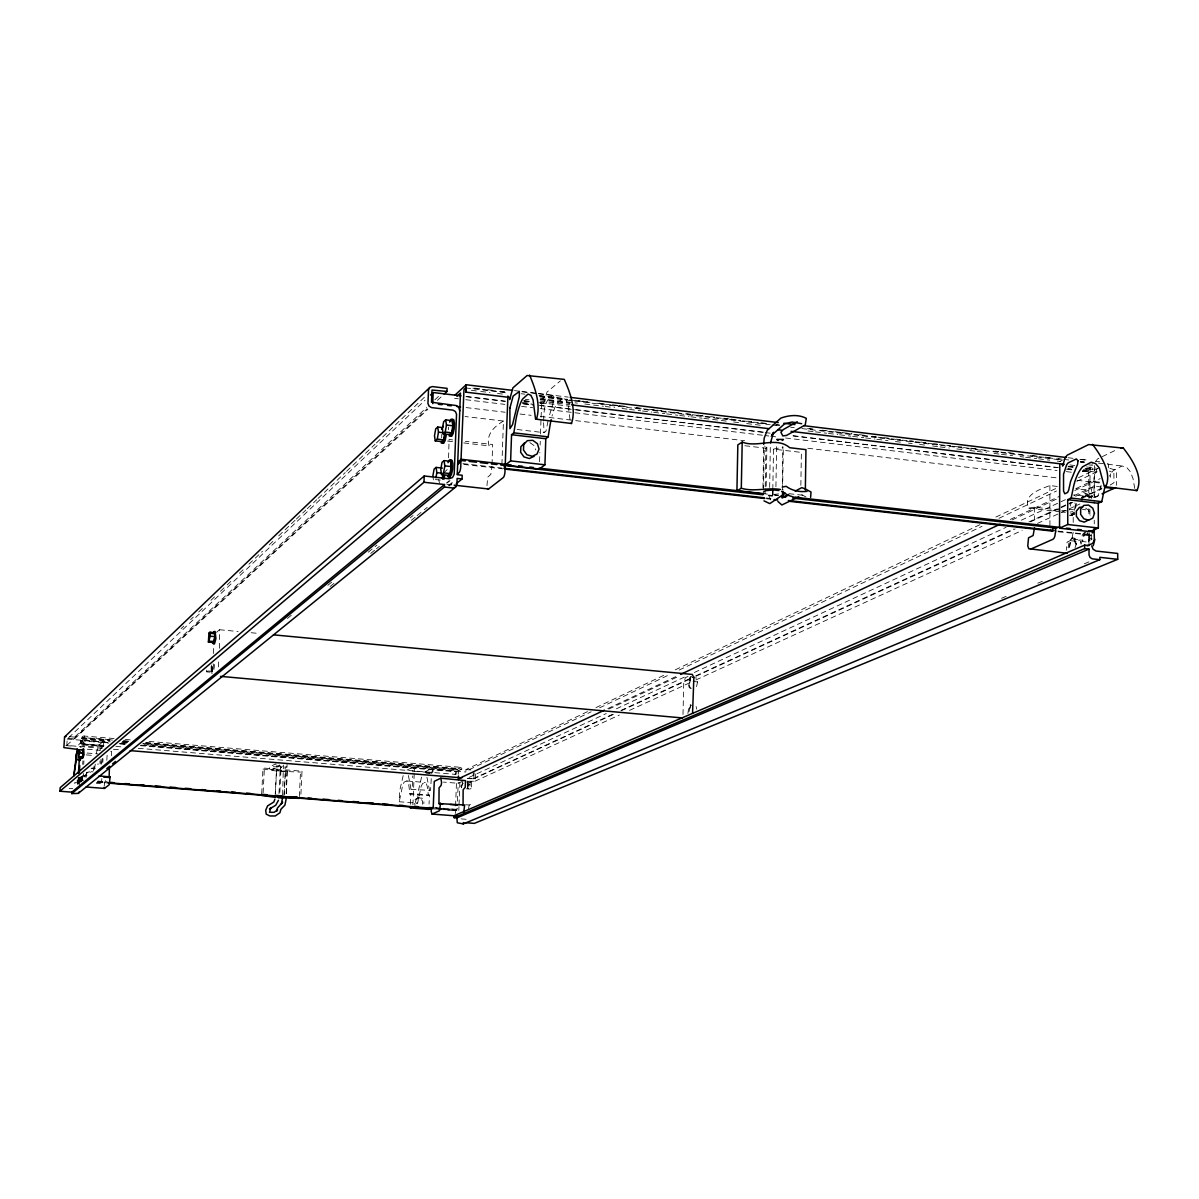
<?xml version="1.0" encoding="UTF-8"?>
<svg xmlns="http://www.w3.org/2000/svg" width="1199" height="1199" viewBox="0 0 1199 1199"><rect width="100%" height="100%" fill="white"/><g stroke="black" fill="none" stroke-linecap="round" stroke-linejoin="round"><path stroke-width="0.75" stroke-dasharray="5 3.75" d="M1073.18 532.251L1071.726 539.88L1067.08 542.143L1066.301 550.221M762.969 487.858L763.658 444.379M769.668 487.408L770.343 444.709M800.857 485.34L801.382 452.413L773.52 449.115L772.845 487.633M766.176 486.18L766.865 447.602L764.303 445.983L764.572 445.024M782.362 483.991L782.857 446.508M782.572 489.851L783.322 446.912M763.493 490.151L764.303 445.983M765.172 488.593L765.067 494.108L766.041 493.523M765.202 486.764L765.891 448.216L766.865 447.602M775.918 486.674L776.667 444.874M687.896 713.54L688.84 706.526L690.969 704.907L688.751 711.771M682.995 714.484L683.745 682.681L685.408 677.66L689.575 675.726M539.58 461.66L539.895 452.413M540.135 445.024L540.254 441.322M540.509 433.933L541.004 419.155M541.064 417.297L541.933 398.832L543.717 397.364L543.672 403.673L540.09 403.239M543.597 422.752L544.076 432.659L545.965 431.16L548.348 419.53M543.657 420.999C543.911 412.051 543.806 400.331 552.964 395.505L554.043 397.289L553.683 400.916L548.722 417.971M501.901 464.388L503.46 421.044L465.047 416.518M458.812 810.419L458.947 806.732M459.022 804.874L459.861 782.737M143.85 744.594L458.662 770.642L461.81 769.129L461.87 767.42L147.567 741.312M461.285 787.818L462.769 782.497L460.671 786.304M587.495 711.651L465.991 769.548L465.931 771.242L591.152 711.816M467.655 785.989L467.355 780.894M467.475 778.316L473.065 778.765L473.29 772.621M474.16 772.606L473.725 778.855L467.73 778.586M475.763 773.91L474.864 781.253L466.876 781.253M486.959 485.67L487.783 477.082L490.781 474.474L491.995 466.336M448.441 429.752L448.531 427.144M140.763 745.193L456.774 771.317L456.759 774.974M455.29 813.507L455.995 809.565L456.309 810.704L432.389 808.815M455.575 805.953L456.489 782.258M457.493 801.202L458.213 782.407M458.528 774.224L458.662 770.642M410.388 804.334L410.837 793.558L429.422 795.042L429.062 804.019M414.284 771.751L414.329 767.81L413.265 771.871M412.921 804.889L414.21 773.58M422.468 804.289L422.603 801.247L420.804 798.774L417.911 798.009L422.153 798.144L423.951 800.617L423.832 803.66M441.652 437.8L441.787 434.353M425.45 772.666L432.899 773.28L432.944 769.353L431.865 773.4L426.065 773.055M492.055 464.553L492.579 444.514L465.407 441.367M448.576 457.823L449.085 439.493L452.712 439.913M275.32 793.393L276.969 765.711M278.977 793.663L280.341 766.116L279.247 765.741M283.863 796.421L285.497 769.848L302.013 771.197L300.829 795.791M284.268 794.487L285.497 769.848M286.186 793.738L287.325 770.912L285.167 770.043M299.315 796.616L300.514 772.066L302.013 771.197M261.697 793.648L262.956 769.024L264.38 768.124L280.971 769.473L279.832 792.359M263.121 792.809L264.38 768.124M275.141 796.391L276.474 770.028L280.971 769.473M282.619 795.012L283.414 765.067M286.411 793.513L287.071 764.422M213.587 664.456L211.908 673.658M214.501 664.531L213.647 671.92M218.338 666.959L218.653 661.368M219.357 648.314L219.462 629.73L215.34 633.417M211.129 666.524L211.219 673.104M212.043 666.599L212.118 673.179M212.328 671.965L212.733 664.576M213.347 653.5L213.752 646.111M456.774 771.317L455.905 771.736C454.166 779.905 455.05 767.255 461.87 767.42M111.582 755.685L111.282 751.218L108.524 753.527M96.205 753.721L98.348 745.643L102.574 741.941L103.024 746.482L103.983 742.151L103.803 746.198L83.945 744.564L84.125 740.517L83.196 744.849L82.776 740.308L77.935 745.658M114.085 738.524L84.32 736.051L84.215 737.82L82.371 739.513L81.907 746.932M81.892 777.027L81.667 780.639L80.063 781.958L80.393 778.136M82.686 764.407L82.926 760.795M82.731 775.393L82.087 781.163M83.72 764.422L83.93 760.915M96.31 783.247L99.922 783.532L100.146 779.83M102.26 758.353L101.69 763.913L97.524 764.093M101.81 778.601L101.585 782.198L99.922 783.532M102.799 762.399L103.024 758.802M104.208 785.959L104.793 781.868L104.927 783.037L95.77 782.318M106.816 760.241L107.146 754.681M102.23 748.341L66.814 745.433L67.219 739.064L425.046 400.226M67.968 738.314L74.533 738.854L74.638 737.1L426.634 407.54M77.74 784.341L78.205 777.087M78.624 778.84L78.564 784.086M107.31 742.436L81.292 740.278L81.112 744.054M78.594 783.951L79.898 778.571M79.404 777.522L78.774 783.262M79.419 786.304L79.988 777.162M79.928 780.624L80.123 777.581M81.202 776.667L81.142 781.943M81.292 740.278L80.783 740.742C80.093 748.416 79.793 734.912 84.32 736.051M1108.296 467.85L1108.655 464.433L1106.887 462.664M105.557 780.594L104.927 783.037M93.522 770.777L94.077 766.056M457.224 808.366L456.309 810.704M78.28 777.641L78.01 783.427L74.293 783.142M78.01 783.427L79.224 779.08M82.971 779.86L79.239 779.56L79.314 780.849L79.913 778.481M76.856 780.999L80.588 781.268L81.817 776.892M94.526 769.099L95.306 764.048M543.672 403.673L547.044 391.998L560.368 380.892M211.698 664.98L211.474 672.279L206.768 671.875L206.483 667.843M211.474 672.279L212.538 671.395L213.122 663.781M81.622 738.479L109.529 740.787M112.481 740.053L82.566 737.625L112.451 739.798M100.027 750.274L100.461 748.431L102.35 747.517M81.367 781.104L81.817 778.391M435.807 808.92L456.339 810.539L457.224 808.291M461.45 787.698L462.14 784.041L463.279 783.517M468.195 784.611L467.505 788.283L470.967 788.582L471.672 784.895L471.222 781.748L467.76 781.448L468.195 784.611L471.672 784.895M471.222 781.748L470.083 782.273L469.828 789.092L466.351 788.807M468.524 808.696L469.229 805.024L470.383 804.529L466.906 804.244M690.669 678.484L689.665 683.16L690.474 687.012M689.02 711.606L690.024 706.93L691.838 706.136M696.559 686.607L697.563 681.916L696.739 678.064L692.482 677.645M457.074 769.668L142.996 743.56M1101.102 485.19L1098.104 496.071L1095.257 497.375L1073.749 494.842M467.73 788.657L468.434 783.097L467.235 780.414M403.179 775.603L399.732 790.606L399.252 801.756L417.612 803.21L421.209 786.169L422.647 783.517L425.27 782.467A17.505 4.631 -85.4 0 1 427.818 790.171L428.313 795.566L409.743 794.068L409.264 788.672A17.535 4.526 -85.4 0 0 406.791 780.969L404.228 782.018L402.804 784.686L399.252 801.756M421.553 777.102L418.076 792.074L417.612 803.21M1070.242 506.053L1071.067 502.846M1076.582 503.505L1074.394 512.707L1071.097 514.191L1069.433 509.275L1074.948 509.935M1069.523 547.179L1071.157 540.764L1074.469 539.325L1079.999 539.97L1081.123 543.312M1075.053 547.823L1076.702 541.408L1079.999 539.97M1088.482 541.888L1089.306 538.636L1087.598 533.6L1084.241 535.069L1082.592 541.543L1088.152 542.188L1089.816 535.713L1093.188 534.259M1097.055 468.629L1093.938 477.891L1093.998 494.602L1095.257 497.375M1088.767 485.52L1089.786 482.088L1091.974 481.249L1100.697 482.298M1080.899 501.017L1082.352 496.356L1084.72 493.733L1088.167 494.288L1089.666 497.6M1081.963 501.137L1083.416 496.476L1085.784 493.853M416.638 798.699L415.513 801.472L416.413 804.424M85.009 776.008L87.107 772.456L89.925 771.107L92.997 771.901M87.107 772.456L85.833 775.318L86.733 778.361M1110.229 485.025L1113.961 482.717L1113.901 472.871L1112.822 471.597L1109.315 471.162M1101.506 487.019L1094.687 486.209L1092.484 487.064L1091.48 489.312L1091.51 498.439M1089.846 498.11L1090.101 465.032L1092.754 463.758M282.365 766.206L280.266 768.454L281.765 766.895L272.248 766.746L273.552 768.424L271.888 769.788L278.153 766.79L279.412 764.947M690.804 676.371L689.485 678.094L688.541 685.094L689.275 687.701L690.519 688.256M691.613 676.446L690.309 678.169L689.365 685.169L690.084 687.776L691.343 688.331M1095.391 461.66L1097.595 458.902L1116.089 449.97M1069.358 515.18L1071.696 515.645L1074.034 513.067L1075.458 503.52M1071.696 515.645L1075.098 513.187M1069.058 547.463L1070.482 540.404L1072.82 537.871L1069.418 540.284L1067.994 548.168M1084.855 532.011L1082.472 534.589L1081.018 539.235L1081.033 544.181M1085.919 532.131L1083.551 534.709L1082.098 541.828M181.094 628.711L183.807 626.133M190.596 619.673L193.309 617.095M198.719 611.94L202.796 608.073M210.934 600.324L214.996 596.458M220.421 591.302L225.847 586.131M227.21 584.842L232.636 579.687M239.41 573.227L243.487 569.36M248.912 564.204L262.461 551.3M269.25 544.856L273.312 540.989M278.738 535.818L295.014 520.336M296.378 519.047L305.865 510.025M307.229 508.736L316.716 499.698M318.065 498.409L335.705 481.638M337.054 480.349L345.192 472.601M346.556 471.312L364.181 454.541M365.545 453.252L375.032 444.229M376.396 442.941L425.21 396.494M434.817 399.867L438.909 396.03M66.814 745.433L427.264 408.724M74.533 738.854L427.803 409.339M437.38 400.391L444.229 394.006M444.364 472.211L447.227 469.558M503.46 421.044C494.513 426.23 485.595 434.757 489.057 445.848L492.579 444.514M206.768 671.875L207.832 670.99L212.538 671.395M79.239 779.56L82.821 780.129M446.433 483.047L449.145 480.799M447.167 483.032L450.045 480.649M448.426 485.565L454.226 480.814M287.4 618.459L291.732 614.907M327.837 585.322L333.622 580.586M368.288 552.184L376.951 545.08M410.178 517.863L413.07 515.495M449.175 485.91L452.068 483.542M330.085 586.551L334.431 582.999M370.686 553.443L375.032 549.906M376.486 548.722L379.379 546.354M411.287 520.351L415.633 516.814M417.087 515.63L422.887 510.894M424.341 509.71L427.234 507.357M83.166 773.43L84.275 776.517M570.035 419.605L567.966 404.003L565.673 399.507L562.736 398.263L556.936 403.389A33.347 9.892 -83.1 0 0 552.02 416.053M773.52 449.115L782.977 447.212M407.075 770.073L412.036 767.54L413.041 771.976M419.26 797.38L415.304 799.328L414.165 802.101L415.064 805.039M425.195 771.751L430.606 769.069L431.64 773.505M1059.781 461.375L1062.404 460.086M408.409 775.513L411.032 789.332L412.231 788.028L412.741 775.933M1057.293 486.449L1049.889 485.565C1040.357 489.222 1022.387 494.632 1028.757 508.151L1059.901 511.748M409.743 794.068L410.837 793.558M1082.457 471.687L1088.707 468.689L1088.827 498.259M86.268 773.16L89.101 771.811L92.158 772.606M1085.889 468.899L1093.743 469.423L1084.81 468.359M595.933 707.635L665.13 674.662M675.247 669.836L980.692 524.308M995.874 517.069L1056.634 488.128M1078.56 477.667L1100.502 467.22M599.62 707.815L670.691 674.078M679.159 670.061L982.056 526.316M998.977 518.298L1056.514 490.991M1076.822 481.354L1100.517 470.113M411.032 789.332L430.531 790.411L431.34 777.462M607.803 708.579L677.15 675.996M1010.292 519.452L1059.346 496.401M1076.252 488.458L1089.786 482.088M608.837 709.059L680.013 675.681M1012.106 519.931L1059.541 497.69M1074.799 490.541L1100.217 478.611M428.313 795.566L429.422 795.042M469.019 777.447L606.244 713.525M616.406 708.789L687.567 675.651M694.341 672.489L1006.081 527.305M1021.323 520.201L1065.386 499.683M1073.854 495.742L1092.484 487.064M463.219 780.939L458.183 783.292L443.465 782.093M1075.593 496.296L1088.782 490.166L1075.818 488.637M473.065 778.765L614.143 713.585M620.932 710.437L694.026 676.671M695.72 675.891L1013.56 529.029M1028.847 521.955L1059.451 507.821M1061.145 507.027L1071.336 502.321M1081.543 497.615L1101.941 488.188M473.725 778.855L614.607 713.825M621.397 710.692L694.371 677M696.079 676.221L1015.178 528.909M1030.451 521.85L1059.302 508.541M1061.01 507.747L1072.88 502.261M1083.072 497.57L1101.746 488.952M474.864 781.253L619.343 715.054M629.535 710.378L694.131 680.777M695.825 679.998L1022.162 530.438M1037.45 523.423L1059.556 513.307M1061.25 512.528L1079.954 503.955M1093.548 497.72L1100.337 494.602M469.828 789.092L470.967 788.582M455.44 809.595L456.339 810.539M1001.51 598.301L1006.695 596.143M1037.735 583.209L1042.92 581.05M1084.316 563.8L1089.486 561.642M1134.719 488.413L1133.04 478.656L1130.402 471.807L1126.64 467.37L1122.069 465.991L1113.421 470.443A31.489 15.257 -81.8 0 0 1109.315 476.213M1089.846 535.368L1091.435 534.874M1058.267 531.786L1091.48 535.129M1028.757 508.151L1034.197 507.132L1059.931 510.1M1070.003 512.093L1072.79 511.598L1073.18 512.498L1073.21 523.843M284.448 767.165L286.711 766.761L283.444 770.208L277.973 770.957L269.655 769.129L269.595 766.865L275.98 763.778L276.025 766.056L278.153 766.79M287.325 770.912L280.701 771.197L276.474 770.028M280.341 766.116L276.684 766.041M773.7 494.393L779.8 493.853M77.995 777.821L80.483 778.001L80.588 781.268M77.5 780.444L81.262 780.729M74.938 782.602L78.669 782.887M97.898 781.044L107.236 781.778M435.597 807.676L441.187 808.111M443.06 808.261L456.115 809.295M97.464 781.283L106.816 782.108M432.09 807.676L437.605 808.111M439.448 808.261L455.995 809.565M79.629 780.474L83.36 780.774M97.958 781.913L105.767 782.527M436.316 808.576L441.921 809.025M443.795 809.16L456.864 810.194M97.973 782.318L107.31 783.052M69.182 788.342L72.779 788.627M461.15 818.902L469.468 819.561M91.828 768.004L95.425 768.289M91.139 768.574L94.736 768.874M83.316 775.423L87.002 775.723M80.918 776.547L86.238 776.967M80.423 743.545L104.748 745.478M115.868 746.467L123.407 747.007M138.26 748.311L455.59 774.374M83.84 744.024L103.699 745.658M414.06 771.212L432.689 772.741M83.196 744.849L103.174 746.363M102.11 746.992L82.536 745.898M113.41 749.255L119.001 749.72M65.84 745.613L74.548 746.333M87.317 749.255L100.221 750.304M87.032 753.047L98.003 753.931M262.956 769.024L277.898 771.257L300.514 772.066M86.283 754.905L93.447 755.49M406.791 780.969L425.27 782.467M125.236 739.453L130.826 739.918M123.587 740.757L129.207 741.192M145.933 742.616L458.962 768.544M123.272 741.057L129.237 741.447M145.604 742.915L461.81 769.129M69.362 736.651L74.638 737.1M465.991 769.548L470.877 769.953M81.577 738.314L109.499 740.592M122.478 741.701L128.098 742.121M142.966 743.365L457.194 769.398M122.433 741.956L128.113 742.331M82.371 739.513L110.323 741.821M121.489 742.751L127.079 743.215M67.219 739.064L108.21 742.451M119.375 743.365L124.966 743.83M141.737 745.223L465.841 772.006M120.32 743.515L125.895 743.965M80.783 740.742L108.764 743.065M119.975 743.98L125.565 744.444M140.493 745.688L455.905 771.736M465.767 804.739L469.229 805.024M466.621 781.988L470.083 782.273M219.462 629.73L238.091 631.498M251.116 632.727L258.564 633.432M693.292 681.497L697.563 681.916M440.348 480.08L435.597 479.57L433.603 481.249L432.854 476.033M446.882 484.366L452.323 484.966M788.942 493.673L805.248 495.532M763.748 493.688L767.465 494.108M774.884 494.947L778.601 495.367M774.464 495.172L777.956 495.562M462.904 463.623L501.946 468.045M766.011 497.975L773.445 498.829M1057.968 531.082L1089.576 534.664M463.788 464.433L502.801 468.854M766.596 498.739L770.313 499.159M1085.844 509.845L1082.397 509.26M1061.774 510.324L1069.118 511.164M447.542 441.067L452.952 441.682M463.788 442.941L489.057 445.848M1061.729 511.958L1065.401 512.378M517.114 429.497L544.076 432.659M1084.241 535.069L1089.816 535.713M1089.306 538.636L1092.109 538.965M1071.157 540.764L1076.702 541.408M466.156 407.6L505.139 412.246M519.991 414L531.142 415.334M540.419 416.443L573.841 420.414M575.7 420.639L744.654 440.737M807.781 448.246L1056.589 477.846M1077.017 480.274L1101.147 483.152M744.849 445.728L765.891 448.216M1071.097 514.191L1074.769 514.641M539.01 395.4L562.736 398.263M1098.449 463.129L1105.718 464.013M1107.531 464.223L1122.069 465.991M474.714 388.101L480.289 388.776M487.723 389.675L493.299 390.349M500.732 391.249L504.449 391.698M521.16 393.722L524.877 394.171M539.745 395.97L567.622 399.342M575.055 400.241L580.631 400.916M582.489 401.14L589.923 402.04M599.215 403.164L604.791 403.838M612.224 404.737L617.8 405.412M619.658 405.637L627.092 406.536M636.384 407.66L641.96 408.334M649.393 409.234L654.969 409.908M656.827 410.133L666.119 411.257M673.553 412.156L679.129 412.831M686.562 413.73L690.279 414.18M697.698 415.079L703.273 415.753M710.707 416.653L714.424 417.102M723.716 418.226L729.292 418.901M731.15 419.125L740.442 420.249M747.876 421.149L751.593 421.613M760.885 422.737L766.461 423.412M775.753 424.536L779.47 424.986M809.205 428.583L812.922 429.032M822.214 430.156L827.79 430.831M835.223 431.73L840.799 432.404M842.657 432.629L851.949 433.753M859.383 434.652L864.959 435.327M872.377 436.226L876.094 436.676M883.528 437.575L889.103 438.249M896.537 439.149L900.254 439.598M909.546 440.722L913.263 441.172M920.697 442.071L926.272 442.746M933.706 443.645L937.423 444.095M946.715 445.219L950.432 445.668M957.866 446.568L961.583 447.017M970.875 448.141L976.451 448.816M995.035 451.064L998.752 451.513M1008.044 452.637L1013.62 453.312M1032.204 455.56L1037.779 456.234M1045.198 457.134L1050.774 457.808M1058.207 458.707L1061.924 459.172M1063.783 459.397L1069.358 460.071M1080.509 461.42L1084.226 461.87M472.916 388.206L480.349 389.105M482.208 389.33L504.509 392.028M539.835 396.299L567.712 399.672M569.57 399.896L590.013 402.369M597.447 403.269L627.182 406.866M634.616 407.765L666.209 411.587M668.068 411.812L690.369 414.509M692.228 414.734L703.378 416.083M705.237 416.308L714.529 417.432M716.388 417.657L727.538 419.006M729.397 419.23L740.547 420.579M742.406 420.804L751.698 421.928M753.557 422.153L766.566 423.727M775.858 424.851L779.575 425.3M807.452 428.672L813.027 429.347M820.461 430.246L852.054 434.068M853.913 434.293L876.214 436.991M878.073 437.215L889.223 438.564M891.082 438.789L900.374 439.913M902.233 440.138L913.383 441.487M915.242 441.712L926.392 443.06M928.251 443.285L937.543 444.409M939.402 444.634L950.552 445.983M952.411 446.208L961.703 447.332M963.561 447.572L985.863 450.269M993.297 451.169L998.872 451.843M1000.73 452.068L1023.032 454.766M1030.466 455.665L1060.201 459.262M1080.644 461.735L1084.361 462.185M465.632 387.921L508.346 393.077M539.91 396.899L770.208 424.746M772.066 424.971L777.641 425.645M790.636 427.219L794.352 427.668M801.786 428.568L1061.789 460.011M1080.254 462.244L1084.076 462.709M471.417 390.319L478.866 391.219M480.724 391.444L490.016 392.568M497.45 393.467L503.04 394.141M540.224 398.638L577.423 403.119M584.857 404.018L603.457 406.266M605.315 406.491L614.622 407.615M622.056 408.514L627.632 409.189M629.49 409.414L640.656 410.762M642.514 410.987L651.806 412.111M653.665 412.336L664.831 413.685M666.689 413.91L677.84 415.244M679.698 415.468L689.005 416.593M690.864 416.817L702.014 418.166M703.888 418.391L726.204 421.089M733.638 421.988L739.213 422.662M746.647 423.562L763.388 425.585M808.021 430.966L813.596 431.64M815.47 431.865L826.621 433.214M828.479 433.438L837.786 434.563M839.645 434.787L850.795 436.136M852.654 436.361L863.82 437.71M865.678 437.935L874.97 439.059M876.829 439.284L887.994 440.632M895.428 441.532L901.004 442.206M908.452 443.105L912.169 443.555M919.603 444.439L925.178 445.114M932.627 446.013L938.203 446.687M940.061 446.912L949.353 448.036M956.802 448.936L962.377 449.61M969.811 450.509L975.401 451.184M977.26 451.409L986.552 452.533M993.986 453.432L999.576 454.106M1001.435 454.331L1012.585 455.68M1020.034 456.579L1023.751 457.029M1025.61 457.254L1036.76 458.603M1038.619 458.827L1049.784 460.161M1057.218 461.06L1060.935 461.51M1088.842 464.882L1092.559 465.332M540.164 399.402L569.885 402.999M1109.824 468.344L1115.55 470.128L1116.569 472.616L1116.644 485.34M540.239 399.732L569.96 403.329M525.312 399.327L529.029 399.777M540.179 401.11L569.915 404.692M1069.853 464.942L1075.428 465.617M1086.594 466.966L1095.886 468.09M523.633 400.676L531.082 401.575M540.374 402.699L570.11 406.266M1068.264 466.231L1073.839 466.906M1084.99 468.239L1088.707 468.689M524.428 400.916L529.808 401.56M538.756 402.639L544.136 403.284M1068.714 466.411L1072.296 466.846M523.963 401.305L531.127 402.16M1068.024 466.756L1073.39 467.4M522.329 402.235L531.262 403.314M1083.371 469.663L1090.52 470.533M466.576 396.539L505.543 401.215M522.239 403.224L531.517 404.333M538.936 405.232L574.186 409.459M576.045 409.683L767.135 432.629M793.124 435.747L1058.432 467.61M1067.709 468.719L1071.411 469.169M1082.547 470.503L1099.243 472.511M465.931 396.659L504.974 401.335M523.558 403.568L532.851 404.692M540.284 405.577L763.343 432.359M765.202 432.584L770.777 433.259M793.079 435.926L1057.023 467.625M1068.174 468.959L1071.891 469.409M523.558 404.063L532.491 405.142M1066.555 469.229L1071.906 469.873M1082.607 471.162L1089.741 472.016M454.661 398.368L458.378 398.817M465.812 399.702L504.854 404.378M521.595 406.386L532.746 407.72M540.179 408.604L768.859 436.001M770.717 436.226L776.293 436.886M785.585 437.995L1057.023 470.503M1066.316 471.627L1071.906 472.286M514.461 390.604L520.036 391.279M521.895 391.503L536.762 393.302M538.621 393.527L568.341 397.124M1068.039 457.718L1073.615 458.393M1081.048 459.307L1088.482 460.206M522.239 391.788L536.702 393.542M538.501 393.752L552.964 395.505M1079.879 459.397L1087.088 460.266M1096.081 461.36L1099.693 461.795M1084.72 493.733L1087.103 494.153L1088.587 497.48M1070.422 515.3L1072.76 515.765M1071.756 537.752L1075.173 538.366L1076.642 545.005M782.063 489.657L783.427 490.016M690.144 704.832L691.403 705.402M801.666 494.617L806.522 497.3M79.763 746.752L81.187 747.547M462.095 782.437L462.874 782.962M529.883 442.596L534.499 445.908L535.758 449.955M1085.65 508.061L1088.452 510.13L1090.131 515.255M1090.191 535.518L1088.947 532.851L1089.007 545.575M80.843 782.437L80.288 779.665M1087.238 532.506L1088.737 535.878L1088.752 540.854M1074.094 538.246L1075.578 544.886M1034.197 507.132L1034.572 519.422M769.188 496.326L770.537 499.833M429.632 790.83L426.904 777.027M1074.904 502.966L1076.028 506.248M1074.469 539.325L1076.132 544.331M696.109 706.556L696.649 709.149M438.759 479.645L439.463 483.137M101.121 764.377L100.881 759.222M1092.769 468.015L1093.038 469.768M77.71 781.823L77.845 784.041M1110.379 473.845L1110.394 477.322M1094.417 465.557L1094.192 503.535M1094.252 520.186L1094.267 523.888M1091.66 534.919L1091.675 540.389M1089.891 509.29L1089.906 514.881M1089.816 535.998L1089.831 540.989M1088.857 508.721L1088.887 516.454M1049.889 485.565L1049.934 528.429M99.937 761.005A18.075 2.788 -85.1 0 1 100.057 763.763M1087.463 495.262L1084.106 496.821L1089.666 497.495L1093.038 495.951L1087.463 495.262"/><path stroke-width="1.5" d="M1034.527 527.875L1033.103 535.533L1028.547 537.811L1027.768 545.92L1028.757 548.722L1067.275 553.294M805.338 490.031L805.953 449.64L789.706 447.707C776.382 436.106 757.438 448.216 742.211 442.071L737.835 444.889L736.92 490.901L763.313 493.898M772.711 494.977L772.815 489.462M736.92 490.901L741.297 488.233L742.211 442.071M507.926 396L505.214 465.167L539.34 469.049L544.931 464.807L545.785 438.714L548.153 436.856L550.071 425.165A33.347 9.892 -83.1 0 1 551.15 419.575M505.214 465.167L510.624 460.881L511.553 434.712L513.846 432.839L515.72 421.104A33.467 9.532 -83.2 0 1 522.434 399.222L528.055 394.066L530.872 395.295L533.06 399.792L535.548 419.125L571.503 423.487C576.314 409.144 570.095 392.433 564.264 379.364L527.11 375.527L512.932 387.847L509.635 399.582L509.545 397.753M1091.704 545.86L1093.083 549.217L1096.036 551.03L1117.678 553.443L1117.708 559.319L1099.843 557.325L1099.843 559.678L1092.289 558.839L1090.071 557.475L1089.037 554.957L1089.007 549.097L456.864 817.898L457.299 822.784L463.279 823.908L463.339 822.529M457.793 461.03L458.213 463.803L461.045 459.247L463.983 389.42L465.632 387.921L465.841 392.148L510.444 397.528M456.234 483.707L462.035 478.986L462.185 475.254L457.254 474.699L460.446 393.077L456.969 396.255M456.864 817.898L454.196 817.688L454.286 815.635L1084.675 545.095L1089.007 545.575M458.318 779.605L458.453 776.023M424.221 475.988L60.175 787.653L59.95 791.22L423.966 482.253L424.221 475.988L449.055 478.761L452.488 477.562L454.181 474.339L456.534 414.269L455.47 411.602L453.012 410.133L431.505 407.585L429.032 406.101L427.953 403.434L428.523 389.855L429.797 387.457L432.359 386.588L447.092 388.371L446.972 391.444L444.229 394.006M432.734 403.628L433.184 392.523L461.016 395.865M444.499 484.531L71.85 792.149L71.76 793.573L444.394 487.034L444.499 484.531L423.966 482.253M109.394 768.244L109.139 777.477L103.609 777.042M78.43 773.475L79.344 758.982M79.299 772.726L79.748 765.562M763.658 444.379L764.198 438.115L767.24 430.321L780.954 418.061C789.197 415.169 798.264 414.225 806.283 418.331L805.248 424.956L786.454 435.447L782.797 435.881L780.894 432.225L783.367 429.527L797.215 421.733M810.614 497.36L811.019 492.055L805.443 488.982L801.756 487.648L795.192 491.11M770.492 442.911L773.565 432.299L771.706 435.267L784.731 423.742L792.089 422.048L801.666 423.682M282.424 798.609L281.375 803.959L282.649 802.176L277.389 808.156L276.504 811.228L277.628 809.88L274.136 812.308L270.809 812.308M286.141 798.969L284.927 805.099L280.911 809.295L279.907 812.772L275.26 815.964L269.91 815.979L266.178 814.151L265.713 810.209L267.617 805.833L273.837 802.041L274.886 799.193M76.871 752.043L75.777 759.656L76.871 752.043L80.603 752.328M78.355 757.378L79.449 749.72L83.196 750.019L83.301 753.257L82.087 757.678L78.355 757.378L79.449 749.72M75.777 759.656L79.494 759.941L80.528 756.839M82.161 753.152L83.196 750.019M208.911 633.177L208.416 642.079L213.107 642.499L214.951 636.624L214.666 632.637L209.975 632.218L208.911 633.177L213.602 633.597L214.666 632.637M208.416 642.079L210.26 636.204L209.975 632.218M80.708 757.034L79.329 760.556M81.427 757.094L80.048 760.616M77.186 748.925L73.798 775.978L76.301 759.686M437.725 427.039L435.732 428.837L434.488 435.762L435.237 440.902L437.245 439.134L438.489 432.18L437.725 427.039L442.461 427.578M432.854 476.033L434.098 469.124L436.091 467.415L442.416 468.105M692.557 713.3L693.846 678.02L692.363 674.438L273.462 634.841M435.911 477.846L436.856 472.646L436.091 467.415M435.237 440.902L441.532 441.607L443.54 439.838L444.799 432.899L438.489 432.18M443.165 433.873L445.204 432.075L446.463 425.06L445.683 419.875L452.038 420.594L452.832 425.78L451.558 432.779L449.505 434.593L443.165 433.873L442.386 428.687L443.645 421.703L445.683 419.875M442.236 478.521L442.866 475.059M441.532 474.594L443.57 472.871L444.844 465.871L444.065 460.611L450.434 461.315L451.229 466.576L449.955 473.575L447.901 475.284L441.532 474.594L440.767 469.334L442.026 462.349L444.065 460.611M1059.796 464.987L1059.526 528.189L1067.754 524.503L1067.695 499.683L1071.172 498.065L1073.45 487.034A31.579 14.973 -81.9 0 1 1082.682 466.741L1091.18 462.244L1095.661 463.623L1099.348 468.06L1104.354 486.614L1136.892 490.571C1143.741 476.617 1131.676 458.812 1123.373 448.126L1088.632 444.559L1067.155 455.2L1064.982 457.973L1062.659 466.111L1062.404 464.358M1067.695 499.683L1098.239 503.25L1101.776 501.647L1104.069 490.661A31.489 15.257 -81.8 0 1 1105.433 485.415M444.994 435.312L443.945 440.318L442.446 443.18L441.082 442.821M446.208 435.447L445.159 440.453L443.66 443.315L442.296 442.956M442.686 479.09L443.39 475.778M443.9 479.225L444.604 475.913M1093.233 545.785L1094.897 539.295M763.463 491.995L765.711 490.661L773.475 489.926L778.915 490.556M278.453 800.303L275.71 805.248L269.43 809.04L270.914 807.526L269.505 812.367M82.416 750.319L82.956 748.97L83.301 754.741L81.922 758.293M83.136 750.379L83.675 749.03L84.02 754.8L82.641 758.353M213.407 633.282L214.231 631.423L215.011 638.467L213.542 643.848L212.852 643.323M441.637 429.227L443.12 426.349M449.595 422.108L451.124 419.185L452.518 419.5L453.042 428.208L451.963 433.259L450.449 436.166L449.055 435.822M71.76 793.573L78.28 793.393L455.605 487.079L456.879 484.666L457.119 478.431L462.035 478.986M447.991 462.709L449.505 459.846L450.899 460.236L451.423 469.034L450.359 474.07L448.831 476.917L447.452 476.498M503.865 466.036L505.094 465.167L505.004 471.372A5.141 1.439 -83.5 0 1 503.28 477.547L488.593 488.997L454.136 485.16M536.403 419.32C541.094 404.947 535.219 388.311 529.583 375.092M78.28 793.393L79.059 791.999M429.797 387.457L64.566 736.935L63.877 747.621L77.8 749.45L79.808 751.743M463.683 812.607L464.657 804.979L438.954 803.63L439.074 787.878L441.142 785.36L441.607 782.557L440.827 778.181L434.278 781.343L433.274 806.477C432.494 808.366 429.827 809.115 432.03 814.046L455.965 815.919A2.773 0.764 -85.5 0 1 455.59 815.71M1105.688 486.869C1112.417 472.901 1100.697 455.14 1092.499 444.319M1092.184 532.866L1094.117 532.116L1094.327 538.006A4.826 2.308 -82.4 0 1 1091.959 543.732L1087.073 545.815M524.503 442.926L520.846 446.762L520.651 452.293L524.008 456.939L529.344 458.528L534.154 456.294M430.471 395.1L433.184 392.523M454.781 395.31L466.171 384.744L512.602 390.379M465.841 392.148L466.171 384.744M782.228 440.483L783.457 439.448L776.772 439.419L778.106 440.468M457.284 474.085L459.112 472.571A5.156 1.364 -83.6 0 0 460.776 466.381L460.896 460.131L458.408 463.953L457.793 461.195M106.786 768.559L109.694 766.206M112.586 763.838L115.494 761.47M86.193 786.994L104.508 788.417L109.214 784.745L110.113 776.847L99.022 775.963M109.139 777.477L110.113 776.847M300.739 797.545L299.24 798.369L278.168 797.68M782.093 498.05L788.642 494.588M798.804 496.746L781.883 504.974L777.836 501.437M1088.482 519.991L1084.301 522.135L1079.505 520.666L1076.372 516.289L1076.357 511.044L1079.475 507.387L1082.652 507.147M604.431 710.168L458.992 778.526L460.371 777.986M680.522 674.408L1000.146 524.218M412.846 806.732L410.238 807.931L428.852 809.4L431.52 808.201M1102.046 493.823L1115.64 487.603L1113.451 488.443L1104.923 487.423M432.03 814.046L439.553 810.719L440.513 803.06M1030.511 549.217L1052.842 539.325A4.856 2.263 -82.5 0 0 1055.18 533.585C1057.308 529.179 1053.396 524.712 1052.392 530.707L1050.264 530.198M1098.239 503.25L1098.344 527.995L1089.966 531.652L1059.526 528.189M1092.229 532.191L1094.297 531.292L1094.282 527.59M454.196 817.688L1084.69 548.617L1089.007 549.097M463.279 823.908L1099.843 559.678M1117.708 559.319L474.339 823.383L465.167 822.679M64.566 736.935L66.08 736.381M455.605 487.079L453.027 487.993L444.394 487.034M782.228 487.064L786.214 486.329C792.029 490.751 799.883 492.249 807.062 491.35M1120.75 448.276L1123.373 448.126M283.773 797.425L277.943 797.29M76.436 759.087L80.153 759.372M79.554 752.972L83.301 753.257M78.999 756.809L82.746 757.094M110.548 782.392L114.265 782.692M125.46 783.576L129.177 783.861M140.373 784.745L144.105 785.045M155.285 785.93L160.876 786.364M170.198 787.099L175.788 787.548M185.111 788.283L190.701 788.717M201.897 789.601L205.614 789.886M216.809 790.77L220.541 791.07M231.722 791.954L235.454 792.239M246.634 793.124L250.366 793.423M261.547 794.308L267.137 794.742M276.459 795.477L282.05 795.926M293.245 796.795L296.977 797.095M308.158 797.979L311.89 798.279M323.071 799.148L328.661 799.598M337.983 800.332L341.715 800.617M352.896 801.502L358.501 801.951M367.808 802.686L373.414 803.12M382.736 803.855L388.326 804.304M399.507 805.173L403.239 805.473M414.419 806.357L418.151 806.657M429.332 807.526L433.064 807.826M266.733 794.862L261.607 795.402L275.71 797.425M275.965 795.596L279.652 795.881L275.47 796.616M289.708 796.676L297.052 797.26M107.64 782.677L432.584 808.291M109.169 783.202L432.075 808.636M454.286 815.635L456.939 815.83M59.95 791.22L71.85 792.149M438.954 803.63L442.671 803.929M450.075 804.514L457.493 805.099M130.181 750.634L461.885 777.851M440.827 778.181L465.497 780.624L465.242 787.323L463.129 789.826L463.054 805.548M210.26 636.204L214.951 636.624M209.48 641.15L214.171 641.57M220.466 676.356L682.606 717.961M444.844 465.871L451.229 466.576M443.57 472.871L449.955 473.575M436.856 472.646L441.607 473.155M445.204 432.075L451.558 432.779M437.245 439.134L443.54 439.838M446.463 425.06L452.832 425.78M780.444 489.462C767.39 487.244 754.306 492.16 741.297 488.233M510.624 460.881L544.931 464.807M1067.754 524.503L1098.344 527.995M461.045 459.247L511.194 464.942M518.612 465.797L522.329 466.216M529.763 467.055L533.465 467.49M539.04 468.12L763.748 493.688M795.312 497.27L1060.875 527.485M1066.451 528.13L1070.167 528.549M1077.586 529.388L1081.303 529.808M1088.737 530.662L1094.297 531.292M783.202 496.161L786.694 496.566M795.417 497.555L800.662 498.155M459.772 460.311L465.347 460.956M469.064 461.375L476.513 462.214M480.229 462.634L487.678 463.488M491.395 463.908L496.971 464.538M500.687 464.972L762.984 494.782M768.559 495.412L772.276 495.831M781.583 496.896L785.3 497.315M792.734 498.155L1056.889 528.174M503.805 468.254L764.153 497.765M788.328 500.508L1054.236 530.662M504.659 469.064L764.737 498.529M774.029 499.578L777.746 499.998M788.897 501.272L1052.692 531.157M513.846 432.839L548.153 436.856M1071.172 498.065L1101.776 501.647M511.553 434.712L545.785 438.714M438.294 404.288L442.011 404.722M447.587 405.397L451.289 405.832M456.864 406.491L460.581 406.941M571.773 404.917L768.784 428.657M778.076 429.782L781.793 430.231M791.085 431.355L1064.277 464.283M446.972 391.444L432 390.035L431.49 402.22L456.264 405.562L458.722 407.031L459.742 410.927M570.199 397.349L778.256 422.588M783.831 423.262L794.967 424.611M804.259 425.735L1066.181 457.493M1135.528 490.316L1136.892 490.571M570.619 423.292L571.503 423.487M452.338 419.335L453.732 419.65L454.466 423.097L454.256 428.358L453.192 433.409L451.663 436.301L450.284 435.956M450.734 459.981L452.128 460.386L452.862 463.893L452.652 469.184L451.588 474.204L450.06 477.052L448.666 476.632M795.821 497.78L788.208 495.337L781.613 491.335L785.225 493.239L769.788 503.61L763.958 500.867M487.483 488.563L488.593 488.997M215.131 631.498L215.91 638.557L214.456 643.938L213.752 643.413M104.508 788.417L104.178 787.323M782.497 493.583L782.902 496.941M1084.675 545.095L1084.69 548.617M523.678 444.499L523.498 450.06L526.856 454.706L532.206 456.294L537.017 454.061L539.055 449.07L537.377 443.645L532.746 440.318L527.335 440.662L523.678 444.499M509.875 408.125L509.92 428.657L512.558 424.551L519.302 396.764L519.317 391.503L513.142 396.06L509.875 408.125M1078.006 460.716L1077.646 464.148L1070.557 481.548L1068.684 490.091L1067.575 492.474L1064.787 493.793L1063.558 491.02L1063.528 474.264L1066.6 464.957L1067.964 463.024L1076.282 458.947L1078.006 460.716M1094.447 513.322L1092.814 518.073L1088.602 520.216L1083.806 518.747L1080.659 514.356L1080.644 509.095L1083.761 505.423L1088.542 505.064L1092.769 508.181L1094.447 513.322"/></g></svg>
